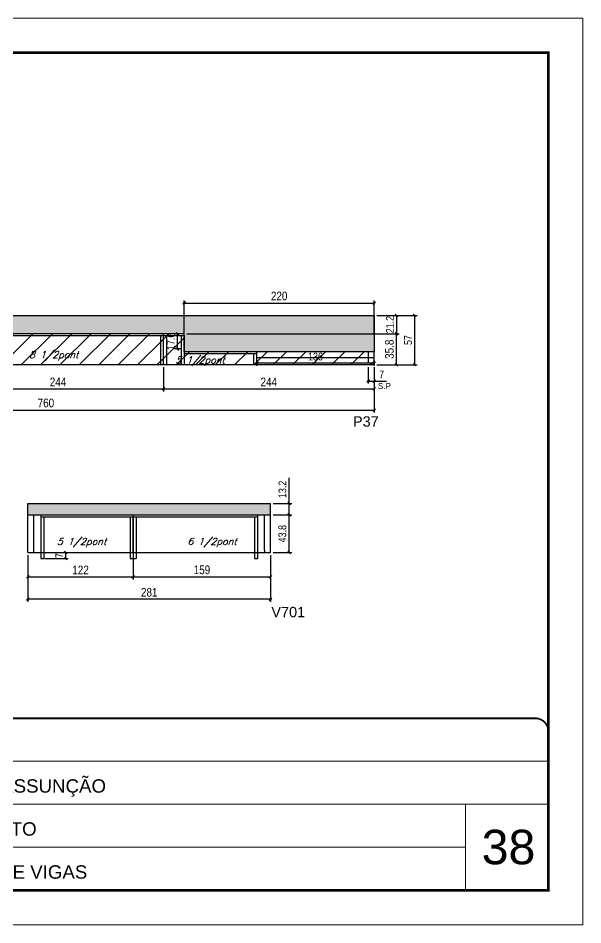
# Model space of a CAD drawing. Extents: x -20960 to -5926, y -2106 to 21915.
# Drawn here: x -9791 to -9137, y 10528 to 11578 of the extents above; entities that cross this region are included whole.
import ezdxf

# ---------------------------------------------------------------- set-up
doc = ezdxf.new("R2010")
doc.units = 0
for name, pattern in [('CONTINUO', [0]), ('DASHED', [0.75, 0.5, -0.25]), ('HIDDEN', [0.375, 0.25, -0.125])]:
    doc.linetypes.add(name, pattern=pattern)
for name, color, linetype in [('5', 5, 'Continuous'), ('COTA', 241, 'Continuous'), ('Painéis', 200, 'Continuous'), ('Reaproveitamento', 251, 'Continuous'), ('SARR_2.2x7', 40, 'Continuous'), ('SARR_3.5x7', 81, 'Continuous'), ('texto', 7, 'Continuous')]:
    doc.layers.add(name, color=color, linetype=linetype)
for name, color, linetype, lineweight in [('CARIMBO', 255, 'Continuous', 9), ('Folhas', 255, 'Continuous', 9), ('SARRAFO DE PRESSAO', 251, 'DASHED', 9)]:
    doc.layers.add(name, color=color, linetype=linetype, lineweight=lineweight)
doc.styles.add('ARIAL', font='arial.ttf')
doc.styles.add('COTA TECNICA', font='techl___.ttf', dxfattribs={"height": 10})
doc.styles.add('COTA TECNICA-50', font='techl___.ttf', dxfattribs={"height": 9})
doc.styles.add('Romans', font='romans.shx')
doc.styles.add('ROMAS860', font='ROMAS860.SHX')
doc.styles.get("Standard").update_dxf_attribs({"font": 'arial.ttf'})
doc.dimstyles.new('COTA PAINEL-50', dxfattribs={"dimtxt": 9, "dimasz": 3, "dimexe": 3, "dimexo": 3, "dimgap": 3, "dimtad": 1, "dimdec": 1, "dimzin": 12, "dimdsep": 46, "dimtxsty": 'COTA TECNICA-50', "dimblk1": 'OBLIQUE', "dimblk2": 'OBLIQUE', "dimsah": 1, "dimcen": 0.9, "dimclrd": 4, "dimclre": 4, "dimclrt": 240, "dimadec": 1, "dimazin": 3, "dimtfac": 1, "dimtdec": 1, "dimtmove": 0, "dimatfit": 3, "dimfxl": 1, "dimtolj": 1, "dimtzin": 12, "dimarcsym": 0})
doc.dimstyles.new('PAINEL', dxfattribs={"dimtxt": 10, "dimasz": 3, "dimexe": 3, "dimexo": 3, "dimgap": 3, "dimtad": 1, "dimdec": 1, "dimzin": 12, "dimdsep": 46, "dimtxsty": 'COTA TECNICA', "dimblk1": 'OBLIQUE', "dimblk2": 'OBLIQUE', "dimsah": 1, "dimcen": 0.9, "dimclrd": 4, "dimclre": 4, "dimclrt": 240, "dimadec": 1, "dimazin": 3, "dimtfac": 1, "dimtdec": 1, "dimtmove": 0, "dimatfit": 3, "dimfxl": 1, "dimtolj": 1, "dimtzin": 12, "dimarcsym": 0})
pattern_1 = [(45, (1719.461, -4594.3), (-11.22532, 11.22532), [])]

# ---------------------------------------------------------------- blocks, each defined once
blk = doc.blocks.new('9999999999')
at = {"color": 30, "linetype": 'CONTINUO'}
for p, q in [((98564.6, 34379.6), (99584, 34379.6)), ((98564.6, 34329.8), (99488, 34329.8)), ((99584, 34329.8), (99488, 34329.8)), ((99488, 34329.8), (99488, 34230.2)), ((98564.6, 34280), (99488, 34280))]:
    blk.add_line(p, q, dxfattribs=at)
at = {"color": 30, "linetype": 'CONTINUO', "const_width": 2}
blk.add_lwpolyline([(99584, 34230.2), (99584, 34414.4, 0.414214), (99569, 34429.4), (98229, 34429.4, 0.414214), (98214, 34414.4), (98214, 34245.2, 0.414214), (98229, 34230.2), (99584, 34230.2)], format="xyb", dxfattribs=at)
at = {"layer": 'Folhas'}
blk.add_lwpolyline([(98139, 34190.2), (99624, 34190.2), (99624, 35240.2), (98139, 35240.2)], close=True, dxfattribs=at)
at = {"layer": 'Folhas', "color": 30, "const_width": 3}
blk.add_lwpolyline([(98214, 34230.2), (99584, 34230.2), (99584, 35200.2), (98214, 35200.2)], close=True, dxfattribs=at)
at = {"color": 7, "linetype": 'Continuous', "ltscale": 5, "style": 'ARIAL'}
for s, p in [('HOSPITAL ASSUNÇÃO', (98837.7, 34343.3)), ('5° PAVIMENTO', (98837.7, 34293.5)), ('LATERAIS DE VIGAS', (98837.7, 34243.7))]:
    blk.add_text(s, height=15.483, dxfattribs=at).set_placement(p)
blk = doc.blocks.new('_Oblique')
at = {"color": 0, "linetype": 'ByBlock', "lineweight": -2}
blk.add_line((-0.5, -0.5), (0.5, 0.5), dxfattribs=at)
blk = doc.blocks.new('*D1288')
at = {"layer": 'COTA', "color": 4, "linetype": 'ByBlock', "lineweight": -2, "transparency": 16777216}
for p, q in [((-9595.5, 11212.7), (-9349.7, 11212.7)), ((-9352.7, 11176.9), (-9352.7, 11212.7)), ((-9375.5, 11176.9), (-9349.7, 11176.9))]:
    blk.add_line(p, q, dxfattribs=at)
at = {"layer": 'Defpoints', "color": 0, "linetype": 'ByBlock', "transparency": 16777216}
for p in [(-9598.5, 11212.7), (-9352.7, 11212.7), (-9378.5, 11176.9)]:
    blk.add_point(p, dxfattribs=at)
at = {"layer": 'COTA', "color": 4, "linetype": 'ByBlock', "lineweight": -2, "transparency": 16777216, "xscale": 3, "yscale": 3, "zscale": 3}
for p, rotation in [((-9352.7, 11212.7), 90), ((-9352.7, 11176.9), 270)]:
    blk.add_blockref('_Oblique', p, dxfattribs=dict(at, rotation=rotation))
at = {"layer": 'COTA', "color": 240, "linetype": 'ByBlock', "transparency": 16777216, "insert": (-9360.9, 11194.8), "char_height": 10, "attachment_point": 5, "rotation": 90, "style": 'COTA TECNICA'}
blk.add_mtext('\\A1;35.8', dxfattribs=at)
blk = doc.blocks.new('*D1291')
at = {"layer": 'COTA', "color": 4, "linetype": 'ByBlock', "lineweight": -2, "transparency": 16777216}
for p, q in [((-9866.5, 11173.9), (-9866.5, 11145.8)), ((-9622.5, 11173.9), (-9622.5, 11145.8)), ((-9866.5, 11148.8), (-9622.5, 11148.8))]:
    blk.add_line(p, q, dxfattribs=at)
at = {"layer": 'Defpoints', "color": 0, "linetype": 'ByBlock', "transparency": 16777216}
for p in [(-9866.5, 11176.9), (-9622.5, 11176.9), (-9622.5, 11148.8)]:
    blk.add_point(p, dxfattribs=at)
at = {"layer": 'COTA', "color": 4, "linetype": 'ByBlock', "lineweight": -2, "transparency": 16777216, "xscale": 3, "yscale": 3, "zscale": 3, "rotation": 180}
blk.add_blockref('_Oblique', (-9866.5, 11148.8), dxfattribs=at)
at = {"layer": 'COTA', "color": 4, "linetype": 'ByBlock', "lineweight": -2, "transparency": 16777216, "xscale": 3, "yscale": 3, "zscale": 3}
blk.add_blockref('_Oblique', (-9622.5, 11148.8), dxfattribs=at)
at = {"layer": 'COTA', "color": 240, "linetype": 'ByBlock', "transparency": 16777216, "insert": (-9744.5, 11156.9), "char_height": 10, "attachment_point": 5, "style": 'COTA TECNICA'}
blk.add_mtext('\\A1;244', dxfattribs=at)
blk = doc.blocks.new('*D1292')
at = {"layer": 'COTA', "color": 4, "linetype": 'ByBlock', "lineweight": -2, "transparency": 16777216}
for p, q in [((-10138.5, 11173.9), (-10138.5, 11121.4)), ((-9378.5, 11173.9), (-9378.5, 11121.4)), ((-10138.5, 11124.4), (-9378.5, 11124.4))]:
    blk.add_line(p, q, dxfattribs=at)
at = {"layer": 'Defpoints', "color": 0, "linetype": 'ByBlock', "transparency": 16777216}
for p in [(-10138.5, 11176.9), (-9378.5, 11176.9), (-9378.5, 11124.4)]:
    blk.add_point(p, dxfattribs=at)
at = {"layer": 'COTA', "color": 4, "linetype": 'ByBlock', "lineweight": -2, "transparency": 16777216, "xscale": 3, "yscale": 3, "zscale": 3, "rotation": 180}
blk.add_blockref('_Oblique', (-10138.5, 11124.4), dxfattribs=at)
at = {"layer": 'COTA', "color": 4, "linetype": 'ByBlock', "lineweight": -2, "transparency": 16777216, "xscale": 3, "yscale": 3, "zscale": 3}
blk.add_blockref('_Oblique', (-9378.5, 11124.4), dxfattribs=at)
at = {"layer": 'COTA', "color": 240, "linetype": 'ByBlock', "transparency": 16777216, "insert": (-9758.5, 11132.5), "char_height": 10, "attachment_point": 5, "style": 'COTA TECNICA'}
blk.add_mtext('\\A1;760', dxfattribs=at)
blk = doc.blocks.new('*D1293')
at = {"layer": 'COTA', "color": 4, "linetype": 'ByBlock', "lineweight": -2, "transparency": 16777216}
for p, q in [((-9375.5, 11233.9), (-9349.7, 11233.9)), ((-9352.7, 11233.9), (-9352.7, 11212.7)), ((-9595.5, 11212.7), (-9349.7, 11212.7))]:
    blk.add_line(p, q, dxfattribs=at)
at = {"layer": 'Defpoints', "color": 0, "linetype": 'ByBlock', "transparency": 16777216}
for p in [(-9378.5, 11233.9), (-9598.5, 11212.7), (-9352.7, 11212.7)]:
    blk.add_point(p, dxfattribs=at)
at = {"layer": 'COTA', "color": 4, "linetype": 'ByBlock', "lineweight": -2, "transparency": 16777216, "xscale": 3, "yscale": 3, "zscale": 3}
for p, rotation in [((-9352.7, 11233.9), 90), ((-9352.7, 11212.7), 270)]:
    blk.add_blockref('_Oblique', p, dxfattribs=dict(at, rotation=rotation))
at = {"layer": 'COTA', "color": 240, "linetype": 'ByBlock', "transparency": 16777216, "insert": (-9360.3, 11223.3), "char_height": 9, "attachment_point": 5, "rotation": 90, "style": 'COTA TECNICA-50'}
blk.add_mtext('\\A1;21.2', dxfattribs=at)
blk = doc.blocks.new('*D1272')
at = {"layer": 'COTA', "color": 4, "linetype": 'ByBlock', "lineweight": -2, "transparency": 16777216}
for p, q in [((-9375.5, 11233.9), (-9328.7, 11233.9)), ((-9331.7, 11233.9), (-9331.7, 11176.9)), ((-9375.5, 11176.9), (-9328.7, 11176.9))]:
    blk.add_line(p, q, dxfattribs=at)
at = {"layer": 'Defpoints', "color": 0, "linetype": 'ByBlock', "transparency": 16777216}
for p in [(-9378.5, 11233.9), (-9378.5, 11176.9), (-9331.7, 11176.9)]:
    blk.add_point(p, dxfattribs=at)
at = {"layer": 'COTA', "color": 4, "linetype": 'ByBlock', "lineweight": -2, "transparency": 16777216, "xscale": 3, "yscale": 3, "zscale": 3}
for p, rotation in [((-9331.7, 11233.9), 90), ((-9331.7, 11176.9), 270)]:
    blk.add_blockref('_Oblique', p, dxfattribs=dict(at, rotation=rotation))
at = {"layer": 'COTA', "color": 240, "linetype": 'ByBlock', "transparency": 16777216, "insert": (-9339.3, 11205.4), "char_height": 9, "attachment_point": 5, "rotation": 90, "style": 'COTA TECNICA-50'}
blk.add_mtext('\\A1;57', dxfattribs=at)
blk = doc.blocks.new('*D1294')
at = {"layer": 'COTA', "color": 4, "lineweight": -2, "ltscale": 25, "transparency": 16777216}
for p, q in [((-9622.5, 11173.9), (-9622.5, 11145.8)), ((-9378.5, 11173.9), (-9378.5, 11145.8)), ((-9622.5, 11148.8), (-9378.5, 11148.8))]:
    blk.add_line(p, q, dxfattribs=at)
at = {"layer": 'Defpoints', "color": 0, "ltscale": 25, "transparency": 16777216}
for p in [(-9622.5, 11176.9), (-9378.5, 11176.9), (-9378.5, 11148.8)]:
    blk.add_point(p, dxfattribs=at)
at = {"layer": 'COTA', "color": 4, "lineweight": -2, "ltscale": 25, "transparency": 16777216, "xscale": 3, "yscale": 3, "zscale": 3, "rotation": 180}
blk.add_blockref('_Oblique', (-9622.5, 11148.8), dxfattribs=at)
at = {"layer": 'COTA', "color": 4, "lineweight": -2, "ltscale": 25, "transparency": 16777216, "xscale": 3, "yscale": 3, "zscale": 3}
blk.add_blockref('_Oblique', (-9378.5, 11148.8), dxfattribs=at)
at = {"layer": 'COTA', "color": 240, "ltscale": 25, "transparency": 16777216, "insert": (-9500.5, 11156.9), "char_height": 10, "attachment_point": 5, "style": 'COTA TECNICA'}
blk.add_mtext('\\A1;244', dxfattribs=at)
blk = doc.blocks.new('*D1295')
at = {"layer": 'COTA', "color": 4, "lineweight": -2, "ltscale": 25, "transparency": 16777216}
for p, q in [((-9598.5, 11213.5), (-9598.5, 11251.3)), ((-9598.5, 11248.3), (-9378.5, 11248.3)), ((-9378.5, 11213.5), (-9378.5, 11251.3))]:
    blk.add_line(p, q, dxfattribs=at)
at = {"layer": 'Defpoints', "color": 0, "ltscale": 25, "transparency": 16777216}
for p in [(-9378.5, 11248.3), (-9598.5, 11210.5), (-9378.5, 11210.5)]:
    blk.add_point(p, dxfattribs=at)
at = {"layer": 'COTA', "color": 4, "lineweight": -2, "ltscale": 25, "transparency": 16777216, "xscale": 3, "yscale": 3, "zscale": 3, "rotation": 180}
blk.add_blockref('_Oblique', (-9598.5, 11248.3), dxfattribs=at)
at = {"layer": 'COTA', "color": 4, "lineweight": -2, "ltscale": 25, "transparency": 16777216, "xscale": 3, "yscale": 3, "zscale": 3}
blk.add_blockref('_Oblique', (-9378.5, 11248.3), dxfattribs=at)
at = {"layer": 'COTA', "color": 240, "ltscale": 25, "transparency": 16777216, "insert": (-9488.5, 11256.4), "char_height": 10, "attachment_point": 5, "style": 'COTA TECNICA'}
blk.add_mtext('\\A1;220', dxfattribs=at)
blk = doc.blocks.new('*D1297')
at = {"layer": 'COTA', "color": 4, "lineweight": -2, "transparency": 16777216}
for p, q in [((-9385.5, 11173.9), (-9385.5, 11155)), ((-9378.5, 11173.9), (-9378.5, 11155)), ((-9385.5, 11158), (-9378.5, 11158)), ((-9378.5, 11158), (-9364.4, 11158))]:
    blk.add_line(p, q, dxfattribs=at)
at = {"layer": 'Defpoints', "color": 0, "transparency": 16777216}
for p in [(-9385.5, 11176.9), (-9378.5, 11176.9), (-9378.5, 11158)]:
    blk.add_point(p, dxfattribs=at)
at = {"layer": 'COTA', "color": 4, "lineweight": -2, "transparency": 16777216, "xscale": 3, "yscale": 3, "zscale": 3, "rotation": 180}
blk.add_blockref('_Oblique', (-9385.5, 11158), dxfattribs=at)
at = {"layer": 'COTA', "color": 4, "lineweight": -2, "transparency": 16777216, "xscale": 3, "yscale": 3, "zscale": 3}
blk.add_blockref('_Oblique', (-9378.5, 11158), dxfattribs=at)
at = {"layer": 'COTA', "color": 240, "transparency": 16777216, "insert": (-9370, 11165.5), "char_height": 9, "attachment_point": 5, "style": 'COTA TECNICA-50'}
blk.add_mtext('\\A1;7', dxfattribs=at)
blk = doc.blocks.new('*D1298')
at = {"layer": 'COTA', "color": 4, "lineweight": -2, "transparency": 16777216}
for p, q in [((-9514.5, 11181.9), (-9514.5, 11175.6)), ((-9378.5, 11178.6), (-9514.5, 11178.6)), ((-9378.5, 11181.9), (-9378.5, 11175.6))]:
    blk.add_line(p, q, dxfattribs=at)
at = {"layer": 'Defpoints', "color": 0, "transparency": 16777216}
for p in [(-9514.5, 11184.9), (-9378.5, 11184.9), (-9514.5, 11178.6)]:
    blk.add_point(p, dxfattribs=at)
at = {"layer": 'COTA', "color": 4, "lineweight": -2, "transparency": 16777216, "xscale": 3, "yscale": 3, "zscale": 3, "rotation": 180}
blk.add_blockref('_Oblique', (-9514.5, 11178.6), dxfattribs=at)
at = {"layer": 'COTA', "color": 4, "lineweight": -2, "transparency": 16777216, "xscale": 3, "yscale": 3, "zscale": 3}
blk.add_blockref('_Oblique', (-9378.5, 11178.6), dxfattribs=at)
at = {"layer": 'COTA', "color": 240, "transparency": 16777216, "insert": (-9446.5, 11186.3), "char_height": 9, "attachment_point": 5, "style": 'COTA TECNICA-50'}
blk.add_mtext('\\A1;136', dxfattribs=at)
blk = doc.blocks.new('*D1299')
at = {"layer": 'COTA', "color": 4, "lineweight": -2, "transparency": 16777216}
for p, q in [((-9601.5, 11212.7), (-9609.2, 11212.7)), ((-9606.2, 11195.1), (-9606.2, 11212.7)), ((-9601.5, 11195.1), (-9609.2, 11195.1))]:
    blk.add_line(p, q, dxfattribs=at)
at = {"layer": 'Defpoints', "color": 0, "transparency": 16777216}
for p in [(-9606.2, 11212.7), (-9598.5, 11212.7), (-9598.5, 11195.1)]:
    blk.add_point(p, dxfattribs=at)
at = {"layer": 'COTA', "color": 4, "lineweight": -2, "transparency": 16777216, "xscale": 3, "yscale": 3, "zscale": 3}
for p, rotation in [((-9606.2, 11212.7), 90), ((-9606.2, 11195.1), 270)]:
    blk.add_blockref('_Oblique', p, dxfattribs=dict(at, rotation=rotation))
at = {"layer": 'COTA', "color": 240, "transparency": 16777216, "insert": (-9613.8, 11203.9), "char_height": 9, "attachment_point": 5, "rotation": 90, "style": 'COTA TECNICA-50'}
blk.add_mtext('\\A1;17.6', dxfattribs=at)
blk = doc.blocks.new('*D1286')
at = {"layer": 'COTA', "color": 4, "lineweight": -2, "ltscale": 25, "transparency": 16777216}
for p, q in [((-9779.4, 10956.3), (-9779.4, 10902.2)), ((-9498.4, 10956.3), (-9498.4, 10902.2)), ((-9498.4, 10905.2), (-9779.4, 10905.2))]:
    blk.add_line(p, q, dxfattribs=at)
at = {"layer": 'Defpoints', "color": 0, "ltscale": 25, "transparency": 16777216}
for p in [(-9779.4, 10959.3), (-9498.4, 10959.3), (-9779.4, 10905.2)]:
    blk.add_point(p, dxfattribs=at)
at = {"layer": 'COTA', "color": 4, "lineweight": -2, "ltscale": 25, "transparency": 16777216, "xscale": 3, "yscale": 3, "zscale": 3, "rotation": 180}
blk.add_blockref('_Oblique', (-9779.4, 10905.2), dxfattribs=at)
at = {"layer": 'COTA', "color": 4, "lineweight": -2, "ltscale": 25, "transparency": 16777216, "xscale": 3, "yscale": 3, "zscale": 3}
blk.add_blockref('_Oblique', (-9498.4, 10905.2), dxfattribs=at)
at = {"layer": 'COTA', "color": 240, "ltscale": 25, "transparency": 16777216, "insert": (-9638.9, 10913.3), "char_height": 10, "attachment_point": 5, "style": 'COTA TECNICA'}
blk.add_mtext('\\A1;281', dxfattribs=at)
blk = doc.blocks.new('*D1269')
at = {"layer": 'COTA', "color": 4, "lineweight": -2, "ltscale": 25, "transparency": 16777216}
for p, q in [((-9657.4, 10956.3), (-9657.4, 10928.2)), ((-9779.4, 10931.2), (-9657.4, 10931.2)), ((-9779.4, 10929.3), (-9779.4, 10928.2))]:
    blk.add_line(p, q, dxfattribs=at)
at = {"layer": 'Defpoints', "color": 0, "ltscale": 25, "transparency": 16777216}
for p in [(-9657.4, 10959.3), (-9779.4, 10932.3), (-9657.4, 10931.2)]:
    blk.add_point(p, dxfattribs=at)
at = {"layer": 'COTA', "color": 4, "lineweight": -2, "ltscale": 25, "transparency": 16777216, "xscale": 3, "yscale": 3, "zscale": 3, "rotation": 180}
blk.add_blockref('_Oblique', (-9779.4, 10931.2), dxfattribs=at)
at = {"layer": 'COTA', "color": 4, "lineweight": -2, "ltscale": 25, "transparency": 16777216, "xscale": 3, "yscale": 3, "zscale": 3}
blk.add_blockref('_Oblique', (-9657.4, 10931.2), dxfattribs=at)
at = {"layer": 'COTA', "color": 240, "ltscale": 25, "transparency": 16777216, "insert": (-9718.4, 10939.2), "char_height": 10, "attachment_point": 5, "style": 'COTA TECNICA'}
blk.add_mtext('\\A1;122', dxfattribs=at)
blk = doc.blocks.new('*D1270')
at = {"layer": 'COTA', "color": 4, "lineweight": -2, "ltscale": 25, "transparency": 16777216}
for p, q in [((-9657.4, 10956.3), (-9657.4, 10928.2)), ((-9498.4, 10956.3), (-9498.4, 10928.2)), ((-9657.4, 10931.2), (-9498.4, 10931.2))]:
    blk.add_line(p, q, dxfattribs=at)
at = {"layer": 'Defpoints', "color": 0, "ltscale": 25, "transparency": 16777216}
for p in [(-9657.4, 10959.3), (-9498.4, 10959.3), (-9498.4, 10931.2)]:
    blk.add_point(p, dxfattribs=at)
at = {"layer": 'COTA', "color": 4, "lineweight": -2, "ltscale": 25, "transparency": 16777216, "xscale": 3, "yscale": 3, "zscale": 3, "rotation": 180}
blk.add_blockref('_Oblique', (-9657.4, 10931.2), dxfattribs=at)
at = {"layer": 'COTA', "color": 4, "lineweight": -2, "ltscale": 25, "transparency": 16777216, "xscale": 3, "yscale": 3, "zscale": 3}
blk.add_blockref('_Oblique', (-9498.4, 10931.2), dxfattribs=at)
at = {"layer": 'COTA', "color": 240, "ltscale": 25, "transparency": 16777216, "insert": (-9577.9, 10939.3), "char_height": 10, "attachment_point": 5, "style": 'COTA TECNICA'}
blk.add_mtext('\\A1;159', dxfattribs=at)
blk = doc.blocks.new('*D1287')
at = {"layer": 'COTA', "color": 4, "lineweight": -2, "transparency": 16777216}
for p, q in [((-9759.7, 10959.3), (-9732.6, 10959.3)), ((-9759.7, 10952.3), (-9732.6, 10952.3)), ((-9735.6, 10952.3), (-9735.6, 10959.3))]:
    blk.add_line(p, q, dxfattribs=at)
at = {"layer": 'Defpoints', "color": 0, "transparency": 16777216}
for p in [(-9762.7, 10959.3), (-9762.7, 10952.3), (-9735.6, 10959.3)]:
    blk.add_point(p, dxfattribs=at)
at = {"layer": 'COTA', "color": 4, "lineweight": -2, "transparency": 16777216, "xscale": 3, "yscale": 3, "zscale": 3}
for p, rotation in [((-9735.6, 10959.3), 90), ((-9735.6, 10952.3), 270)]:
    blk.add_blockref('_Oblique', p, dxfattribs=dict(at, rotation=rotation))
at = {"layer": 'COTA', "color": 240, "transparency": 16777216, "insert": (-9743.1, 10955.8), "char_height": 9, "attachment_point": 5, "rotation": 90, "style": 'COTA TECNICA-50'}
blk.add_mtext('\\A1;7', dxfattribs=at)
blk = doc.blocks.new('*D1303')
at = {"layer": 'COTA', "color": 4, "lineweight": -2, "transparency": 16777216}
for p, q in [((-9495.4, 11003.1), (-9474, 11003.1)), ((-9477, 10959.3), (-9477, 11003.1)), ((-9495.4, 10959.3), (-9474, 10959.3))]:
    blk.add_line(p, q, dxfattribs=at)
at = {"layer": 'Defpoints', "color": 0, "transparency": 16777216}
for p in [(-9498.4, 11003.1), (-9477, 11003.1), (-9498.4, 10959.3)]:
    blk.add_point(p, dxfattribs=at)
at = {"layer": 'COTA', "color": 4, "lineweight": -2, "transparency": 16777216, "xscale": 3, "yscale": 3, "zscale": 3}
for p, rotation in [((-9477, 11003.1), 90), ((-9477, 10959.3), 270)]:
    blk.add_blockref('_Oblique', p, dxfattribs=dict(at, rotation=rotation))
at = {"layer": 'COTA', "color": 240, "transparency": 16777216, "insert": (-9484.8, 10981.2), "char_height": 9, "attachment_point": 5, "rotation": 90, "style": 'COTA TECNICA-50'}
blk.add_mtext('\\A1;43.8', dxfattribs=at)
blk = doc.blocks.new('*D1304')
at = {"layer": 'COTA', "color": 4, "lineweight": -2, "transparency": 16777216}
for p, q in [((-9477, 11016.3), (-9477, 11045.7)), ((-9495.4, 11016.3), (-9474, 11016.3)), ((-9477, 11003.1), (-9477, 11016.3)), ((-9495.4, 11003.1), (-9474, 11003.1))]:
    blk.add_line(p, q, dxfattribs=at)
at = {"layer": 'Defpoints', "color": 0, "transparency": 16777216}
for p in [(-9498.4, 11016.3), (-9477, 11016.3), (-9498.4, 11003.1)]:
    blk.add_point(p, dxfattribs=at)
at = {"layer": 'COTA', "color": 4, "lineweight": -2, "transparency": 16777216, "xscale": 3, "yscale": 3, "zscale": 3}
for p, rotation in [((-9477, 11016.3), 90), ((-9477, 11003.1), 270)]:
    blk.add_blockref('_Oblique', p, dxfattribs=dict(at, rotation=rotation))
at = {"layer": 'COTA', "color": 240, "transparency": 16777216, "insert": (-9484.7, 11032.5), "char_height": 9, "attachment_point": 5, "rotation": 90, "style": 'COTA TECNICA-50'}
blk.add_mtext('\\A1;13.2', dxfattribs=at)

msp = doc.modelspace()

# ---------------------------------------------------------------- hatches: boundary and pattern name
at = {"layer": 'COTA', "linetype": 'ByBlock'}
h = msp.add_hatch(dxfattribs=at)
h.set_pattern_fill('AR-CONC', color=256, scale=0.03)
h.set_pattern_definition([(50, (1571.5, -4594.3004), (5.4655401, -0.4781726), [0.5715, -6.2865]), (355, (1571.5, -4594.3004), (-1.0573026, 5.7317054), [0.4572, -5.0292175]), (100.451445, (1571.9555, -4594.3403), (4.4082374, 5.2535326), [0.4857003, -5.3427073]), (46.1842, (1571.5, -4592.7764), (8.1323712, -1.2612698), [0.85725, -9.42975]), (96.635558, (1572.178, -4592.8815), (7.122124, 7.4227837), [0.7285507, -8.0140682]), (351.18415, (1571.5, -4592.7764), (7.122124, 7.4227837), [0.685799, -7.543792]), (21, (1572.262, -4593.1574), (4.5484317, -3.0679559), [0.5715, -6.2865]), (326, (1572.262, -4593.1574), (1.8540609, 5.525639), [0.4572, -5.0292]), (71.451445, (1572.641, -4593.413), (6.4024926, 2.457683), [0.4857003, -5.3426981]), (37.5, (1571.5, -4594.3004), (0.0926581, 2.53665117), [0, -4.96824, 0, -5.1054, 0, -5.04825]), (7.5, (1571.5, -4594.3004), (2.00458988, 3.00541724), [0, -2.91084, 0, -4.85394, 0, -1.92405]), (327.5, (1569.8007, -4594.3004), (4.06771786, -0.17186232), [0, -1.905, 0, -5.9436, 0, -7.8867]), (317.5, (1569.0387, -4594.3004), (4.44387544, 0.7627947), [0, -2.4765, 0, -3.94716, 0, -5.6007])])
h.paths.add_polyline_path([(-10157.92, 11220.74), (-10157.92, 11176.94), (-10138.54, 11176.94), (-10138.54, 11212.73), (-9598.55, 11212.73), (-9598.55, 11210.53), (-9598.55, 11210.53), (-9598.55, 11191.93), (-9378.54, 11191.93), (-9378.54, 11233.93), (-10442.92, 11233.95), (-10442.92, 11220.74)])
h = msp.add_hatch(dxfattribs=at)
h.set_pattern_fill('AR-CONC', color=256, scale=0.03)
h.set_pattern_definition([(50, (-2965.791, -6192.247), (5.4655401, -0.4781726), [0.5715, -6.2865]), (355, (-2965.791, -6192.247), (-1.0573026, 5.7317054), [0.4572, -5.0292175]), (100.451445, (-2965.3355, -6192.287), (4.4082374, 5.2535326), [0.4857003, -5.3427073]), (46.1842, (-2965.791, -6190.723), (8.1323712, -1.2612698), [0.85725, -9.42975]), (96.63556, (-2965.113, -6190.828), (7.122124, 7.4227837), [0.7285507, -8.0140682]), (351.18415, (-2965.791, -6190.723), (7.122124, 7.4227837), [0.685799, -7.543792]), (21, (-2965.029, -6191.104), (4.5484317, -3.067956), [0.5715, -6.2865]), (326, (-2965.029, -6191.104), (1.8540609, 5.525639), [0.4572, -5.0292]), (71.451445, (-2964.65, -6191.3597), (6.4024926, 2.457683), [0.4857003, -5.3426981]), (37.5, (-2965.791, -6192.247), (0.0926581, 2.53665117), [0, -4.96824, 0, -5.1054, 0, -5.04825]), (7.5, (-2965.791, -6192.247), (2.00458988, 3.00541724), [0, -2.91084, 0, -4.85394, 0, -1.92405]), (327.5, (-2967.4902, -6192.247), (4.06771786, -0.17186232), [0, -1.905, 0, -5.9436, 0, -7.8867]), (317.5, (-2968.2522, -6192.247), (4.44387544, 0.7627947), [0, -2.4765, 0, -3.94716, 0, -5.6007])])
h.paths.add_polyline_path([(-9498.42, 11003.08), (-9498.42, 11016.28), (-9779.42, 11016.28), (-9779.42, 11003.08)])
at = {"layer": 'Reaproveitamento', "transparency": 33554684}
h = msp.add_hatch(dxfattribs=at)
h.set_pattern_fill('ANSI31', color=256, scale=5)
h.set_pattern_definition(pattern_1)
h.paths.add_polyline_path([(-9622.54, 11176.93), (-9622.54, 11212.73), (-9866.54, 11212.73), (-9866.54, 11176.93)])
h = msp.add_hatch(dxfattribs=at)
h.set_pattern_fill('ANSI31', color=256, scale=5)
h.set_pattern_definition(pattern_1)
h.paths.add_polyline_path([(-9378.54, 11176.93), (-9378.54, 11191.93), (-9598.55, 11191.93), (-9598.55, 11212.73), (-9622.54, 11212.73), (-9622.54, 11176.93)])

# ---------------------------------------------------------------- linework, layer by layer
at = {"layer": 'COTA', "linetype": 'ByBlock'}
for p, q in [((-10442.92, 11233.95), (-9378.54, 11233.93)), ((-9378.54, 11233.93), (-9378.54, 11191.93)), ((-9779.42, 11016.28), (-9498.42, 11016.28)), ((-9779.42, 11003.08), (-9779.42, 11016.28)), ((-9498.42, 11003.08), (-9498.42, 11016.28))]:
    msp.add_line(p, q, dxfattribs=at)
at = {"layer": 'Painéis', "linetype": 'ByBlock'}
for p, q in [((-9598.55, 11212.73), (-10138.54, 11212.73)), ((-9622.54, 11176.93), (-9622.54, 11212.73)), ((-9598.55, 11191.93), (-9598.55, 11212.73)), ((-9378.54, 11191.93), (-9598.55, 11191.93)), ((-9378.54, 11176.93), (-9378.54, 11191.93)), ((-10138.54, 11176.93), (-9378.54, 11176.93))]:
    msp.add_line(p, q, dxfattribs=at)
at = {"layer": 'Painéis'}
for p, q in [((-9779.42, 11003.08), (-9498.42, 11003.08)), ((-9779.42, 10959.28), (-9498.42, 10959.28))]:
    msp.add_line(p, q, dxfattribs=at)
at = {"layer": 'Painéis', "ltscale": 25}
for p, q in [((-9779.42, 10959.28), (-9779.42, 11003.08)), ((-9657.42, 10959.28), (-9657.42, 11003.08)), ((-9498.42, 10959.28), (-9498.42, 11003.08))]:
    msp.add_line(p, q, dxfattribs=at)
at = {"layer": 'SARR_2.2x7', "linetype": 'Continuous', "ltscale": 50}
for p, q in [((-9866.54, 11210.54), (-9622.54, 11210.53)), ((-9622.54, 11210.53), (-9598.55, 11210.53)), ((-9598.55, 11189.74), (-9514.54, 11189.73)), ((-9514.54, 11176.93), (-9514.54, 11191.93)), ((-9378.54, 11184.93), (-9514.54, 11184.93))]:
    msp.add_line(p, q, dxfattribs=at)
at = {"layer": 'SARR_2.2x7', "linetype": 'HIDDEN', "ltscale": 50}
msp.add_line((-9385.54, 11191.93), (-9385.54, 11176.93), dxfattribs=at)
at = {"layer": 'SARR_2.2x7', "linetype": 'Continuous'}
for p, q in [((-9772.42, 10959.28), (-9772.42, 11003.08)), ((-9764.42, 11000.88), (-9657.42, 11000.88)), ((-9657.42, 11000.88), (-9513.42, 11000.88)), ((-9505.42, 10962.28), (-9505.42, 11003.08)), ((-9505.42, 10962.28), (-9505.42, 10959.28)), ((-9505.42, 10959.28), (-9498.42, 10959.28))]:
    msp.add_line(p, q, dxfattribs=at)
at = {"layer": 'SARR_3.5x7'}
for p, q in [((-9642.79, 11212.73), (-9642.79, 11212.74)), ((-9626.04, 11210.53), (-9626.04, 11176.93)), ((-9619.04, 11210.53), (-9619.04, 11176.93)), ((-9602.05, 11210.53), (-9602.05, 11176.93)), ((-9598.55, 11210.53), (-9598.55, 11176.93)), ((-9518.04, 11189.73), (-9518.04, 11176.93)), ((-9764.42, 11003.08), (-9764.42, 10952.28)), ((-9760.92, 11000.88), (-9760.92, 10952.28)), ((-9660.92, 11000.88), (-9660.92, 10952.28)), ((-9657.42, 11000.88), (-9657.42, 10952.28)), ((-9653.92, 11000.88), (-9653.92, 10952.28)), ((-9516.92, 11000.88), (-9516.92, 10952.28)), ((-9513.42, 11003.08), (-9513.42, 10952.28)), ((-9764.42, 10952.28), (-9760.92, 10952.28)), ((-9660.92, 10952.28), (-9653.92, 10952.28)), ((-9516.92, 10952.28), (-9513.42, 10952.28))]:
    msp.add_line(p, q, dxfattribs=at)

# ---------------------------------------------------------------- block references
at = {"layer": 'SARRAFO DE PRESSAO', "color": 6, "linetype": 'ByBlock'}
msp.add_blockref('9999999999', (-108760.98, -23661.99), dxfattribs=at)

# ---------------------------------------------------------------- texts
at = {"layer": '5', "linetype": 'Continuous'}
for s, p in [('P37', (-9403.07, 11105.12)), ('V701', (-9497.57, 10884.46))]:
    msp.add_text(s, height=12, rotation=359.99996, dxfattribs=at).set_placement(p)
at = {"layer": 'CARIMBO', "style": 'ARIAL'}
msp.add_text('38', height=40, dxfattribs=at).set_placement((-9254.14, 10598.36))
at = {"layer": 'texto', "color": 2, "char_height": 8, "attachment_point": 5, "style": 'Romans'}
for s, insert in [('{\\Q19;\\C256;8 1/2pont}', (-9749.35, 11187.26)), ('{\\Q19;\\C256;5 1/2pont}', (-9579.92, 11180.89)), ('{\\Q19;\\C256;5 1/2pont}', (-9717.14, 10970.86)), ('{\\Q19;\\C256;6 1/2pont}', (-9566.19, 10970.86))]:
    msp.add_mtext(s, dxfattribs=dict(at, insert=insert))
at = {"layer": 'texto', "color": 4, "insert": (-9366.71, 11152.17), "char_height": 7, "attachment_point": 5, "style": 'ROMAS860'}
msp.add_mtext('S.P', dxfattribs=at)

# ---------------------------------------------------------------- dimensions: what is measured, and where the dimension line sits
at = {"layer": 'COTA', "ltscale": 25}
for base, p1, p2, picture, middle in [((-9378.54, 11248.32), (-9598.55, 11210.53), (-9378.54, 11210.53), '*D1295', (-9488.54, 11256.42)), ((-9378.54, 11148.83), (-9622.54, 11176.93), (-9378.54, 11176.93), '*D1294', (-9500.54, 11156.9)), ((-9779.42, 10905.2), (-9498.42, 10959.28), (-9779.42, 10959.28), '*D1286', (-9638.92, 10913.29)), ((-9657.42, 10931.19), (-9779.42, 10932.28), (-9657.42, 10959.28), '*D1269', (-9718.42, 10939.25))]:
    dim = msp.add_linear_dim(base=base, p1=p1, p2=p2, dimstyle='PAINEL', dxfattribs=at)
    dim.commit()
    dim.dimension.update_dxf_attribs({"geometry": picture, "text_midpoint": middle})
at = {"layer": 'COTA', "linetype": 'ByBlock'}
dim = msp.add_linear_dim(base=(-9352.71, 11212.73), p1=(-9378.54, 11233.93), p2=(-9598.55, 11212.73), angle=90, dimstyle='COTA PAINEL-50', override={"dimarcsym": 1}, dxfattribs=at)
dim.commit()
dim.dimension.update_dxf_attribs({"geometry": '*D1293', "text_midpoint": (-9352.71, 11223.33), "dimtype": 160})
dim = msp.add_linear_dim(base=(-9331.73, 11176.93), p1=(-9378.54, 11233.93), p2=(-9378.54, 11176.93), angle=90, dimstyle='COTA PAINEL-50', override={"dimarcsym": 1}, dxfattribs=at)
dim.commit()
dim.dimension.update_dxf_attribs({"geometry": '*D1272', "text_midpoint": (-9339.33, 11205.43)})
at = {"layer": 'COTA'}
for base, p1, p2, picture, middle in [((-9606.18, 11212.73), (-9598.55, 11195.14), (-9598.55, 11212.73), '*D1299', (-9606.18, 11203.94)), ((-9735.57, 10959.28), (-9762.67, 10952.28), (-9762.67, 10959.28), '*D1287', (-9735.57, 10955.78))]:
    dim = msp.add_linear_dim(base=base, p1=p1, p2=p2, angle=90, dimstyle='COTA PAINEL-50', dxfattribs=at)
    dim.commit()
    dim.dimension.update_dxf_attribs({"geometry": picture, "text_midpoint": middle, "dimtype": 160})
at = {"layer": 'COTA', "linetype": 'ByBlock'}
dim = msp.add_linear_dim(base=(-9352.71, 11212.73), p1=(-9378.54, 11176.93), p2=(-9598.55, 11212.73), angle=90, dimstyle='PAINEL', dxfattribs=at)
dim.commit()
dim.dimension.update_dxf_attribs({"geometry": '*D1288', "text_midpoint": (-9360.95, 11194.83)})
at = {"layer": 'COTA'}
for base, p1, p2, picture, middle in [((-9514.54, 11178.58), (-9378.54, 11184.93), (-9514.54, 11184.93), '*D1298', (-9446.54, 11186.28)), ((-9378.54, 11157.98), (-9385.54, 11176.93), (-9378.54, 11176.93), '*D1297', (-9369.96, 11165.55))]:
    dim = msp.add_linear_dim(base=base, p1=p1, p2=p2, dimstyle='COTA PAINEL-50', dxfattribs=at)
    dim.commit()
    dim.dimension.update_dxf_attribs({"geometry": picture, "text_midpoint": middle})
at = {"layer": 'COTA', "linetype": 'ByBlock'}
dim = msp.add_linear_dim(base=(-9378.54, 11124.43), p1=(-10138.54, 11176.93), p2=(-9378.54, 11176.93), dimstyle='PAINEL', dxfattribs=at)
dim.commit()
dim.dimension.update_dxf_attribs({"geometry": '*D1292', "text_midpoint": (-9758.54, 11132.53)})
dim = msp.add_linear_dim(base=(-9622.54, 11148.83), p1=(-9866.54, 11176.93), p2=(-9622.54, 11176.93), dimstyle='PAINEL', dxfattribs=at)
dim.commit()
dim.dimension.update_dxf_attribs({"geometry": '*D1291', "text_midpoint": (-9744.54, 11148.83), "dimtype": 160})
at = {"layer": 'COTA'}
for base, p1, p2, picture, middle in [((-9477.04, 11016.28), (-9498.42, 11003.08), (-9498.42, 11016.28), '*D1304', (-9484.73, 11032.51)), ((-9477.04, 11003.08), (-9498.42, 10959.28), (-9498.42, 11003.08), '*D1303', (-9484.75, 10981.18))]:
    dim = msp.add_linear_dim(base=base, p1=p1, p2=p2, angle=90, dimstyle='COTA PAINEL-50', dxfattribs=at)
    dim.commit()
    dim.dimension.update_dxf_attribs({"geometry": picture, "text_midpoint": middle})
at = {"layer": 'COTA', "ltscale": 25}
dim = msp.add_linear_dim(base=(-9498.42, 10931.19), p1=(-9657.42, 10959.28), p2=(-9498.42, 10959.28), dimstyle='PAINEL', override={"dimtmove": 1}, dxfattribs=at)
dim.commit()
dim.dimension.update_dxf_attribs({"geometry": '*D1270', "text_midpoint": (-9577.92, 10939.33)})

doc.saveas('drawing.dxf')
